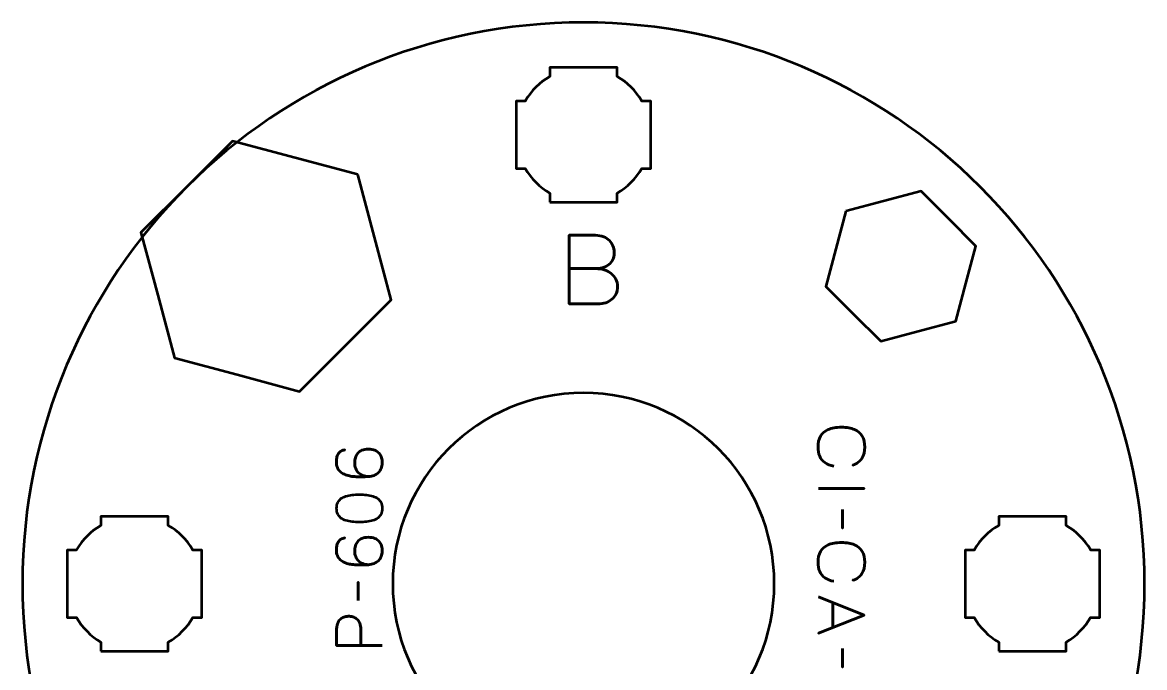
# Model space of a CAD drawing. Header units: centimetres. Extents: x -16.1 to -5, y -20.5 to -9.2.
# Drawn here: x -10 to -5, y -18.22 to -15.35 of the extents above; entities that cross this region are included whole.
import ezdxf

# ---------------------------------------------------------------- set-up
doc = ezdxf.new("R2010")
doc.units = ezdxf.units.CM
doc.header["$MEASUREMENT"] = 0
doc.layers.add('Layer 1', color=7, linetype='Continuous')

msp = doc.modelspace()

# ---------------------------------------------------------------- linework, layer by layer
at = {"layer": 'Layer 1', "lineweight": 53}
for points, knots in [([(-7.5, -15.35), (-6.1195, -15.35), (-5, -16.4695), (-5, -17.85), (-5, -17.85), (-5, -19.2305), (-6.1195, -20.35), (-7.5, -20.35), (-7.5, -20.35), (-8.8805, -20.35), (-10, -19.2305), (-10, -17.85), (-10, -17.85), (-10, -16.4695), (-8.8805, -15.35), (-7.5, -15.35)], [0, 0, 0, 0, 0.25, 0.25, 0.25, 0.25, 0.5, 0.5, 0.5, 0.5, 0.75, 0.75, 0.75, 0.75, 1, 1, 1, 1]), ([(-7.64999, -16.15006), (-7.64999, -16.15006), (-7.64999, -16.10988), (-7.64999, -16.10988), (-7.64999, -16.10988), (-7.69553, -16.08355), (-7.73349, -16.0456), (-7.75984, -16.00007), (-7.75984, -16.00007), (-7.75984, -16.00007), (-7.79999, -16.00007), (-7.79999, -16.00007), (-7.79999, -16.00007), (-7.79999, -16.00007), (-7.79999, -15.85155), (-7.79999, -15.85155), (-7.79999, -15.85155), (-7.79999, -15.85155), (-7.80001, -15.85), (-7.80001, -15.85), (-7.80001, -15.85), (-7.80001, -15.85), (-7.79999, -15.84845), (-7.79999, -15.84845), (-7.79999, -15.84845), (-7.79999, -15.84845), (-7.79999, -15.70006), (-7.79999, -15.70006), (-7.79999, -15.70006), (-7.79999, -15.70006), (-7.75989, -15.70006), (-7.75989, -15.70006), (-7.75989, -15.70006), (-7.73354, -15.65449), (-7.69555, -15.61649), (-7.64999, -15.59013), (-7.64999, -15.59013), (-7.64999, -15.59013), (-7.64999, -15.55005), (-7.64999, -15.55005), (-7.64999, -15.55005), (-7.64999, -15.55005), (-7.50465, -15.55005), (-7.50465, -15.55005), (-7.50465, -15.55005), (-7.50465, -15.55005), (-7.50001, -15.54999), (-7.50001, -15.54999), (-7.50001, -15.54999), (-7.50001, -15.54999), (-7.49536, -15.55005), (-7.49536, -15.55005), (-7.49536, -15.55005), (-7.49536, -15.55005), (-7.34998, -15.55005), (-7.34998, -15.55005), (-7.34998, -15.55005), (-7.34998, -15.55005), (-7.34998, -15.59013), (-7.34998, -15.59013), (-7.34998, -15.59013), (-7.30441, -15.61649), (-7.26644, -15.65449), (-7.2401, -15.70006), (-7.2401, -15.70006), (-7.2401, -15.70006), (-7.19998, -15.70006), (-7.19998, -15.70006), (-7.19998, -15.70006), (-7.19998, -15.70006), (-7.19998, -16.00007), (-7.19998, -16.00007), (-7.19998, -16.00007), (-7.19998, -16.00007), (-7.24015, -16.00007), (-7.24015, -16.00007), (-7.24015, -16.00007), (-7.26649, -16.0456), (-7.30445, -16.08355), (-7.34998, -16.10988), (-7.34998, -16.10988), (-7.34998, -16.10988), (-7.34998, -16.15006), (-7.34998, -16.15006), (-7.34998, -16.15006), (-7.34998, -16.15006), (-7.64999, -16.15006), (-7.64999, -16.15006)], [0, 0, 0, 0, 0.0454545, 0.0454545, 0.0454545, 0.0454545, 0.0909091, 0.0909091, 0.0909091, 0.0909091, 0.1363636, 0.1363636, 0.1363636, 0.1363636, 0.1818182, 0.1818182, 0.1818182, 0.1818182, 0.2272727, 0.2272727, 0.2272727, 0.2272727, 0.2727273, 0.2727273, 0.2727273, 0.2727273, 0.3181818, 0.3181818, 0.3181818, 0.3181818, 0.3636364, 0.3636364, 0.3636364, 0.3636364, 0.4090909, 0.4090909, 0.4090909, 0.4090909, 0.4545455, 0.4545455, 0.4545455, 0.4545455, 0.5, 0.5, 0.5, 0.5, 0.5454545, 0.5454545, 0.5454545, 0.5454545, 0.5909091, 0.5909091, 0.5909091, 0.5909091, 0.6363636, 0.6363636, 0.6363636, 0.6363636, 0.6818182, 0.6818182, 0.6818182, 0.6818182, 0.7272727, 0.7272727, 0.7272727, 0.7272727, 0.7727273, 0.7727273, 0.7727273, 0.7727273, 0.8181818, 0.8181818, 0.8181818, 0.8181818, 0.8636364, 0.8636364, 0.8636364, 0.8636364, 0.9090909, 0.9090909, 0.9090909, 0.9090909, 0.9545455, 0.9545455, 0.9545455, 0.9545455, 1, 1, 1, 1]), ([(-8.50598, -16.02754), (-8.50598, -16.02754), (-8.43126, -16.30637), (-8.43126, -16.30637), (-8.43126, -16.30637), (-8.43126, -16.30637), (-8.35655, -16.58522), (-8.35655, -16.58522), (-8.35655, -16.58522), (-8.35655, -16.58522), (-8.56067, -16.78934), (-8.56067, -16.78934), (-8.56067, -16.78934), (-8.56067, -16.78934), (-8.76479, -16.99346), (-8.76479, -16.99346), (-8.76479, -16.99346), (-8.76479, -16.99346), (-9.04364, -16.91875), (-9.04364, -16.91875), (-9.04364, -16.91875), (-9.04364, -16.91875), (-9.32247, -16.84403), (-9.32247, -16.84403), (-9.32247, -16.84403), (-9.32247, -16.84403), (-9.39718, -16.5652), (-9.39718, -16.5652), (-9.39718, -16.5652), (-9.39718, -16.5652), (-9.4719, -16.28636), (-9.4719, -16.28636), (-9.4719, -16.28636), (-9.4719, -16.28636), (-9.26778, -16.08223), (-9.26778, -16.08223), (-9.26778, -16.08223), (-9.26778, -16.08223), (-9.06365, -15.87811), (-9.06365, -15.87811), (-9.06365, -15.87811), (-9.06365, -15.87811), (-8.78481, -15.95283), (-8.78481, -15.95283), (-8.78481, -15.95283), (-8.78481, -15.95283), (-8.50598, -16.02754), (-8.50598, -16.02754)], [0, 0, 0, 0, 0.0833333, 0.0833333, 0.0833333, 0.0833333, 0.1666667, 0.1666667, 0.1666667, 0.1666667, 0.25, 0.25, 0.25, 0.25, 0.3333333, 0.3333333, 0.3333333, 0.3333333, 0.4166667, 0.4166667, 0.4166667, 0.4166667, 0.5, 0.5, 0.5, 0.5, 0.5833333, 0.5833333, 0.5833333, 0.5833333, 0.6666667, 0.6666667, 0.6666667, 0.6666667, 0.75, 0.75, 0.75, 0.75, 0.8333333, 0.8333333, 0.8333333, 0.8333333, 0.9166667, 0.9166667, 0.9166667, 0.9166667, 1, 1, 1, 1]), ([(-6.33075, -16.19084), (-6.33075, -16.19084), (-6.16345, -16.14601), (-6.16345, -16.14601), (-6.16345, -16.14601), (-6.16345, -16.14601), (-5.99614, -16.10118), (-5.99614, -16.10118), (-5.99614, -16.10118), (-5.99614, -16.10118), (-5.87367, -16.22366), (-5.87367, -16.22366), (-5.87367, -16.22366), (-5.87367, -16.22366), (-5.75119, -16.34613), (-5.75119, -16.34613), (-5.75119, -16.34613), (-5.75119, -16.34613), (-5.79602, -16.51344), (-5.79602, -16.51344), (-5.79602, -16.51344), (-5.79602, -16.51344), (-5.84085, -16.68074), (-5.84085, -16.68074), (-5.84085, -16.68074), (-5.84085, -16.68074), (-6.00815, -16.72557), (-6.00815, -16.72557), (-6.00815, -16.72557), (-6.00815, -16.72557), (-6.17546, -16.7704), (-6.17546, -16.7704), (-6.17546, -16.7704), (-6.17546, -16.7704), (-6.29793, -16.64792), (-6.29793, -16.64792), (-6.29793, -16.64792), (-6.29793, -16.64792), (-6.42041, -16.52545), (-6.42041, -16.52545), (-6.42041, -16.52545), (-6.42041, -16.52545), (-6.37558, -16.35814), (-6.37558, -16.35814), (-6.37558, -16.35814), (-6.37558, -16.35814), (-6.33075, -16.19084), (-6.33075, -16.19084)], [0, 0, 0, 0, 0.0833333, 0.0833333, 0.0833333, 0.0833333, 0.1666667, 0.1666667, 0.1666667, 0.1666667, 0.25, 0.25, 0.25, 0.25, 0.3333333, 0.3333333, 0.3333333, 0.3333333, 0.4166667, 0.4166667, 0.4166667, 0.4166667, 0.5, 0.5, 0.5, 0.5, 0.5833333, 0.5833333, 0.5833333, 0.5833333, 0.6666667, 0.6666667, 0.6666667, 0.6666667, 0.75, 0.75, 0.75, 0.75, 0.8333333, 0.8333333, 0.8333333, 0.8333333, 0.9166667, 0.9166667, 0.9166667, 0.9166667, 1, 1, 1, 1]), ([(-7.5, -17), (-7.03063, -17), (-6.65, -17.38063), (-6.65, -17.85), (-6.65, -17.85), (-6.65, -18.31937), (-7.03063, -18.7), (-7.5, -18.7), (-7.5, -18.7), (-7.96937, -18.7), (-8.35, -18.31937), (-8.35, -17.85), (-8.35, -17.85), (-8.35, -17.38063), (-7.96937, -17), (-7.5, -17)], [0, 0, 0, 0, 0.25, 0.25, 0.25, 0.25, 0.5, 0.5, 0.5, 0.5, 0.75, 0.75, 0.75, 0.75, 1, 1, 1, 1]), ([(-9.64999, -18.15006), (-9.64999, -18.15006), (-9.64999, -18.10988), (-9.64999, -18.10988), (-9.64999, -18.10988), (-9.69553, -18.08355), (-9.73349, -18.0456), (-9.75984, -18.00007), (-9.75984, -18.00007), (-9.75984, -18.00007), (-9.79999, -18.00007), (-9.79999, -18.00007), (-9.79999, -18.00007), (-9.79999, -18.00007), (-9.79999, -17.85155), (-9.79999, -17.85155), (-9.79999, -17.85155), (-9.79999, -17.85155), (-9.80001, -17.85), (-9.80001, -17.85), (-9.80001, -17.85), (-9.80001, -17.85), (-9.79999, -17.84845), (-9.79999, -17.84845), (-9.79999, -17.84845), (-9.79999, -17.84845), (-9.79999, -17.70006), (-9.79999, -17.70006), (-9.79999, -17.70006), (-9.79999, -17.70006), (-9.75989, -17.70006), (-9.75989, -17.70006), (-9.75989, -17.70006), (-9.73354, -17.65449), (-9.69555, -17.61649), (-9.64999, -17.59013), (-9.64999, -17.59013), (-9.64999, -17.59013), (-9.64999, -17.55005), (-9.64999, -17.55005), (-9.64999, -17.55005), (-9.64999, -17.55005), (-9.50465, -17.55005), (-9.50465, -17.55005), (-9.50465, -17.55005), (-9.50465, -17.55005), (-9.50001, -17.54999), (-9.50001, -17.54999), (-9.50001, -17.54999), (-9.50001, -17.54999), (-9.49536, -17.55005), (-9.49536, -17.55005), (-9.49536, -17.55005), (-9.49536, -17.55005), (-9.34998, -17.55005), (-9.34998, -17.55005), (-9.34998, -17.55005), (-9.34998, -17.55005), (-9.34998, -17.59013), (-9.34998, -17.59013), (-9.34998, -17.59013), (-9.30441, -17.61649), (-9.26644, -17.65449), (-9.2401, -17.70006), (-9.2401, -17.70006), (-9.2401, -17.70006), (-9.19998, -17.70006), (-9.19998, -17.70006), (-9.19998, -17.70006), (-9.19998, -17.70006), (-9.19998, -18.00007), (-9.19998, -18.00007), (-9.19998, -18.00007), (-9.19998, -18.00007), (-9.24015, -18.00007), (-9.24015, -18.00007), (-9.24015, -18.00007), (-9.26649, -18.0456), (-9.30445, -18.08355), (-9.34998, -18.10988), (-9.34998, -18.10988), (-9.34998, -18.10988), (-9.34998, -18.15006), (-9.34998, -18.15006), (-9.34998, -18.15006), (-9.34998, -18.15006), (-9.64999, -18.15006), (-9.64999, -18.15006)], [0, 0, 0, 0, 0.0454545, 0.0454545, 0.0454545, 0.0454545, 0.0909091, 0.0909091, 0.0909091, 0.0909091, 0.1363636, 0.1363636, 0.1363636, 0.1363636, 0.1818182, 0.1818182, 0.1818182, 0.1818182, 0.2272727, 0.2272727, 0.2272727, 0.2272727, 0.2727273, 0.2727273, 0.2727273, 0.2727273, 0.3181818, 0.3181818, 0.3181818, 0.3181818, 0.3636364, 0.3636364, 0.3636364, 0.3636364, 0.4090909, 0.4090909, 0.4090909, 0.4090909, 0.4545455, 0.4545455, 0.4545455, 0.4545455, 0.5, 0.5, 0.5, 0.5, 0.5454545, 0.5454545, 0.5454545, 0.5454545, 0.5909091, 0.5909091, 0.5909091, 0.5909091, 0.6363636, 0.6363636, 0.6363636, 0.6363636, 0.6818182, 0.6818182, 0.6818182, 0.6818182, 0.7272727, 0.7272727, 0.7272727, 0.7272727, 0.7727273, 0.7727273, 0.7727273, 0.7727273, 0.8181818, 0.8181818, 0.8181818, 0.8181818, 0.8636364, 0.8636364, 0.8636364, 0.8636364, 0.9090909, 0.9090909, 0.9090909, 0.9090909, 0.9545455, 0.9545455, 0.9545455, 0.9545455, 1, 1, 1, 1]), ([(-5.64999, -18.15006), (-5.64999, -18.15006), (-5.64999, -18.10988), (-5.64999, -18.10988), (-5.64999, -18.10988), (-5.69553, -18.08355), (-5.73349, -18.0456), (-5.75984, -18.00007), (-5.75984, -18.00007), (-5.75984, -18.00007), (-5.79999, -18.00007), (-5.79999, -18.00007), (-5.79999, -18.00007), (-5.79999, -18.00007), (-5.79999, -17.85155), (-5.79999, -17.85155), (-5.79999, -17.85155), (-5.79999, -17.85155), (-5.80001, -17.85), (-5.80001, -17.85), (-5.80001, -17.85), (-5.80001, -17.85), (-5.79999, -17.84845), (-5.79999, -17.84845), (-5.79999, -17.84845), (-5.79999, -17.84845), (-5.79999, -17.70006), (-5.79999, -17.70006), (-5.79999, -17.70006), (-5.79999, -17.70006), (-5.75989, -17.70006), (-5.75989, -17.70006), (-5.75989, -17.70006), (-5.73354, -17.65449), (-5.69555, -17.61649), (-5.64999, -17.59013), (-5.64999, -17.59013), (-5.64999, -17.59013), (-5.64999, -17.55005), (-5.64999, -17.55005), (-5.64999, -17.55005), (-5.64999, -17.55005), (-5.50465, -17.55005), (-5.50465, -17.55005), (-5.50465, -17.55005), (-5.50465, -17.55005), (-5.50001, -17.54999), (-5.50001, -17.54999), (-5.50001, -17.54999), (-5.50001, -17.54999), (-5.49536, -17.55005), (-5.49536, -17.55005), (-5.49536, -17.55005), (-5.49536, -17.55005), (-5.34998, -17.55005), (-5.34998, -17.55005), (-5.34998, -17.55005), (-5.34998, -17.55005), (-5.34998, -17.59013), (-5.34998, -17.59013), (-5.34998, -17.59013), (-5.30441, -17.61649), (-5.26644, -17.65449), (-5.2401, -17.70006), (-5.2401, -17.70006), (-5.2401, -17.70006), (-5.19998, -17.70006), (-5.19998, -17.70006), (-5.19998, -17.70006), (-5.19998, -17.70006), (-5.19998, -18.00007), (-5.19998, -18.00007), (-5.19998, -18.00007), (-5.19998, -18.00007), (-5.24015, -18.00007), (-5.24015, -18.00007), (-5.24015, -18.00007), (-5.26649, -18.0456), (-5.30445, -18.08355), (-5.34998, -18.10988), (-5.34998, -18.10988), (-5.34998, -18.10988), (-5.34998, -18.15006), (-5.34998, -18.15006), (-5.34998, -18.15006), (-5.34998, -18.15006), (-5.64999, -18.15006), (-5.64999, -18.15006)], [0, 0, 0, 0, 0.0454545, 0.0454545, 0.0454545, 0.0454545, 0.0909091, 0.0909091, 0.0909091, 0.0909091, 0.1363636, 0.1363636, 0.1363636, 0.1363636, 0.1818182, 0.1818182, 0.1818182, 0.1818182, 0.2272727, 0.2272727, 0.2272727, 0.2272727, 0.2727273, 0.2727273, 0.2727273, 0.2727273, 0.3181818, 0.3181818, 0.3181818, 0.3181818, 0.3636364, 0.3636364, 0.3636364, 0.3636364, 0.4090909, 0.4090909, 0.4090909, 0.4090909, 0.4545455, 0.4545455, 0.4545455, 0.4545455, 0.5, 0.5, 0.5, 0.5, 0.5454545, 0.5454545, 0.5454545, 0.5454545, 0.5909091, 0.5909091, 0.5909091, 0.5909091, 0.6363636, 0.6363636, 0.6363636, 0.6363636, 0.6818182, 0.6818182, 0.6818182, 0.6818182, 0.7272727, 0.7272727, 0.7272727, 0.7272727, 0.7727273, 0.7727273, 0.7727273, 0.7727273, 0.8181818, 0.8181818, 0.8181818, 0.8181818, 0.8636364, 0.8636364, 0.8636364, 0.8636364, 0.9090909, 0.9090909, 0.9090909, 0.9090909, 0.9545455, 0.9545455, 0.9545455, 0.9545455, 1, 1, 1, 1])]:
    msp.add_open_spline(points, degree=3, knots=knots, dxfattribs=at)
at = {"layer": 'Layer 1', "color": 5, "lineweight": 53}
for points, knots in [([(-7.5646, -16.44636), (-7.5646, -16.44636), (-7.44734, -16.44636), (-7.44734, -16.44636), (-7.44734, -16.44636), (-7.4321, -16.44629), (-7.41912, -16.44418), (-7.40818, -16.44001), (-7.40818, -16.44001), (-7.39731, -16.43592), (-7.3885, -16.43035), (-7.38165, -16.42336), (-7.38165, -16.42336), (-7.37481, -16.41638), (-7.36987, -16.40848), (-7.36676, -16.39973), (-7.36676, -16.39973), (-7.36373, -16.39105), (-7.36232, -16.38202), (-7.36267, -16.37271), (-7.36267, -16.37271), (-7.3631, -16.36339), (-7.36507, -16.35436), (-7.3686, -16.34554), (-7.3686, -16.34554), (-7.37206, -16.33672), (-7.37728, -16.32875), (-7.38412, -16.32162), (-7.38412, -16.32162), (-7.39096, -16.3145), (-7.3995, -16.30885), (-7.40987, -16.30469), (-7.40987, -16.30469), (-7.42025, -16.30046), (-7.43245, -16.29827), (-7.44649, -16.2982), (-7.44649, -16.2982), (-7.44649, -16.2982), (-7.5646, -16.2982), (-7.5646, -16.2982), (-7.5646, -16.2982), (-7.5646, -16.2982), (-7.5646, -16.60342), (-7.5646, -16.60342), (-7.5646, -16.60342), (-7.5646, -16.60342), (-7.43464, -16.60342), (-7.43464, -16.60342), (-7.43464, -16.60342), (-7.4225, -16.60342), (-7.41121, -16.60166), (-7.40077, -16.5982), (-7.40077, -16.5982), (-7.39033, -16.59467), (-7.38123, -16.58966), (-7.37333, -16.58296), (-7.37333, -16.58296), (-7.36549, -16.57633), (-7.35936, -16.56828), (-7.35498, -16.55876), (-7.35498, -16.55876), (-7.35061, -16.54923), (-7.34835, -16.53844), (-7.34828, -16.52637), (-7.34828, -16.52637), (-7.34856, -16.51424), (-7.3511, -16.5033), (-7.35597, -16.4935), (-7.35597, -16.4935), (-7.36084, -16.48369), (-7.36761, -16.47529), (-7.37636, -16.46824), (-7.37636, -16.46824), (-7.38511, -16.46125), (-7.39555, -16.45582), (-7.40755, -16.45208), (-7.40755, -16.45208), (-7.41954, -16.44834), (-7.4328, -16.44644), (-7.44734, -16.44636), (-7.44734, -16.44636), (-7.4328, -16.44644), (-7.41954, -16.44834), (-7.40755, -16.45208), (-7.40755, -16.45208), (-7.39555, -16.45582), (-7.38511, -16.46125), (-7.37636, -16.46824), (-7.37636, -16.46824), (-7.36761, -16.47529), (-7.36084, -16.48369), (-7.35597, -16.4935), (-7.35597, -16.4935), (-7.3511, -16.5033), (-7.34856, -16.51424), (-7.34828, -16.52637), (-7.34828, -16.52637), (-7.34835, -16.53844), (-7.35061, -16.54923), (-7.35498, -16.55876), (-7.35498, -16.55876), (-7.35936, -16.56828), (-7.36549, -16.57633), (-7.37333, -16.58296), (-7.37333, -16.58296), (-7.38123, -16.58966), (-7.39033, -16.59467), (-7.40077, -16.5982), (-7.40077, -16.5982), (-7.41121, -16.60166), (-7.4225, -16.60342), (-7.43464, -16.60342), (-7.43464, -16.60342), (-7.43464, -16.60342), (-7.5646, -16.60342), (-7.5646, -16.60342), (-7.5646, -16.60342), (-7.5646, -16.60342), (-7.5646, -16.2982), (-7.5646, -16.2982), (-7.5646, -16.2982), (-7.5646, -16.2982), (-7.44649, -16.2982), (-7.44649, -16.2982), (-7.44649, -16.2982), (-7.43245, -16.29827), (-7.42025, -16.30046), (-7.40987, -16.30469), (-7.40987, -16.30469), (-7.3995, -16.30885), (-7.39096, -16.3145), (-7.38412, -16.32162), (-7.38412, -16.32162), (-7.37728, -16.32875), (-7.37206, -16.33672), (-7.3686, -16.34554), (-7.3686, -16.34554), (-7.36507, -16.35436), (-7.3631, -16.36339), (-7.36267, -16.37271), (-7.36267, -16.37271), (-7.36232, -16.38202), (-7.36373, -16.39105), (-7.36676, -16.39973), (-7.36676, -16.39973), (-7.36987, -16.40848), (-7.37481, -16.41638), (-7.38165, -16.42336), (-7.38165, -16.42336), (-7.3885, -16.43035), (-7.39731, -16.43592), (-7.40818, -16.44001), (-7.40818, -16.44001), (-7.41912, -16.44418), (-7.4321, -16.44629), (-7.44734, -16.44636), (-7.44734, -16.44636), (-7.44734, -16.44636), (-7.5646, -16.44636), (-7.5646, -16.44636)], [0, 0, 0, 0, 0.025, 0.025, 0.025, 0.025, 0.05, 0.05, 0.05, 0.05, 0.075, 0.075, 0.075, 0.075, 0.1, 0.1, 0.1, 0.1, 0.125, 0.125, 0.125, 0.125, 0.15, 0.15, 0.15, 0.15, 0.175, 0.175, 0.175, 0.175, 0.2, 0.2, 0.2, 0.2, 0.225, 0.225, 0.225, 0.225, 0.25, 0.25, 0.25, 0.25, 0.275, 0.275, 0.275, 0.275, 0.3, 0.3, 0.3, 0.3, 0.325, 0.325, 0.325, 0.325, 0.35, 0.35, 0.35, 0.35, 0.375, 0.375, 0.375, 0.375, 0.4, 0.4, 0.4, 0.4, 0.425, 0.425, 0.425, 0.425, 0.45, 0.45, 0.45, 0.45, 0.475, 0.475, 0.475, 0.475, 0.5, 0.5, 0.5, 0.5, 0.525, 0.525, 0.525, 0.525, 0.55, 0.55, 0.55, 0.55, 0.575, 0.575, 0.575, 0.575, 0.6, 0.6, 0.6, 0.6, 0.625, 0.625, 0.625, 0.625, 0.65, 0.65, 0.65, 0.65, 0.675, 0.675, 0.675, 0.675, 0.7, 0.7, 0.7, 0.7, 0.725, 0.725, 0.725, 0.725, 0.75, 0.75, 0.75, 0.75, 0.775, 0.775, 0.775, 0.775, 0.8, 0.8, 0.8, 0.8, 0.825, 0.825, 0.825, 0.825, 0.85, 0.85, 0.85, 0.85, 0.875, 0.875, 0.875, 0.875, 0.9, 0.9, 0.9, 0.9, 0.925, 0.925, 0.925, 0.925, 0.95, 0.95, 0.95, 0.95, 0.975, 0.975, 0.975, 0.975, 1, 1, 1, 1]), ([(-6.38452, -17.32604), (-6.40066, -17.32303), (-6.41397, -17.31776), (-6.42441, -17.31038), (-6.42441, -17.31038), (-6.4348, -17.30294), (-6.44252, -17.29344), (-6.44755, -17.28187), (-6.44755, -17.28187), (-6.45258, -17.27035), (-6.45512, -17.2568), (-6.45508, -17.24137), (-6.45508, -17.24137), (-6.45512, -17.2226), (-6.4515, -17.20666), (-6.44412, -17.19358), (-6.44412, -17.19358), (-6.43678, -17.18051), (-6.42544, -17.17054), (-6.41006, -17.16367), (-6.41006, -17.16367), (-6.39468, -17.1568), (-6.37497, -17.15337), (-6.35094, -17.15332), (-6.35094, -17.15332), (-6.327, -17.15337), (-6.30734, -17.1568), (-6.29195, -17.16367), (-6.29195, -17.16367), (-6.27657, -17.17054), (-6.26519, -17.18051), (-6.25781, -17.19358), (-6.25781, -17.19358), (-6.25042, -17.20666), (-6.24675, -17.2226), (-6.2468, -17.24137), (-6.2468, -17.24137), (-6.24675, -17.26146), (-6.25103, -17.2783), (-6.25964, -17.2918), (-6.25964, -17.2918), (-6.26825, -17.30534), (-6.28156, -17.31527), (-6.29957, -17.32152), (-6.29957, -17.32152), (-6.28156, -17.31527), (-6.26825, -17.30534), (-6.25964, -17.2918), (-6.25964, -17.2918), (-6.25103, -17.2783), (-6.24675, -17.26146), (-6.2468, -17.24137), (-6.2468, -17.24137), (-6.24675, -17.2226), (-6.25042, -17.20666), (-6.25781, -17.19358), (-6.25781, -17.19358), (-6.26519, -17.18051), (-6.27657, -17.17054), (-6.29195, -17.16367), (-6.29195, -17.16367), (-6.30734, -17.1568), (-6.327, -17.15337), (-6.35094, -17.15332), (-6.35094, -17.15332), (-6.37497, -17.15337), (-6.39468, -17.1568), (-6.41006, -17.16367), (-6.41006, -17.16367), (-6.42544, -17.17054), (-6.43678, -17.18051), (-6.44412, -17.19358), (-6.44412, -17.19358), (-6.4515, -17.20666), (-6.45512, -17.2226), (-6.45508, -17.24137), (-6.45508, -17.24137), (-6.45512, -17.2568), (-6.45258, -17.27035), (-6.44755, -17.28187), (-6.44755, -17.28187), (-6.44252, -17.29344), (-6.4348, -17.30294), (-6.42441, -17.31038), (-6.42441, -17.31038), (-6.41397, -17.31776), (-6.40066, -17.32303), (-6.38452, -17.32604)], [0, 0, 0, 0, 0.0454545, 0.0454545, 0.0454545, 0.0454545, 0.0909091, 0.0909091, 0.0909091, 0.0909091, 0.1363636, 0.1363636, 0.1363636, 0.1363636, 0.1818182, 0.1818182, 0.1818182, 0.1818182, 0.2272727, 0.2272727, 0.2272727, 0.2272727, 0.2727273, 0.2727273, 0.2727273, 0.2727273, 0.3181818, 0.3181818, 0.3181818, 0.3181818, 0.3636364, 0.3636364, 0.3636364, 0.3636364, 0.4090909, 0.4090909, 0.4090909, 0.4090909, 0.4545455, 0.4545455, 0.4545455, 0.4545455, 0.5, 0.5, 0.5, 0.5, 0.5454545, 0.5454545, 0.5454545, 0.5454545, 0.5909091, 0.5909091, 0.5909091, 0.5909091, 0.6363636, 0.6363636, 0.6363636, 0.6363636, 0.6818182, 0.6818182, 0.6818182, 0.6818182, 0.7272727, 0.7272727, 0.7272727, 0.7272727, 0.7727273, 0.7727273, 0.7727273, 0.7727273, 0.8181818, 0.8181818, 0.8181818, 0.8181818, 0.8636364, 0.8636364, 0.8636364, 0.8636364, 0.9090909, 0.9090909, 0.9090909, 0.9090909, 0.9545455, 0.9545455, 0.9545455, 0.9545455, 1, 1, 1, 1]), ([(-8.45825, -17.37269), (-8.46747, -17.37264), (-8.4758, -17.37113), (-8.48328, -17.36812), (-8.48328, -17.36812), (-8.4908, -17.36516), (-8.49725, -17.36097), (-8.50261, -17.35556), (-8.50261, -17.35556), (-8.50802, -17.3502), (-8.51216, -17.34385), (-8.51507, -17.33661), (-8.51507, -17.33661), (-8.51799, -17.32937), (-8.51945, -17.32142), (-8.51949, -17.31286), (-8.51949, -17.31286), (-8.51954, -17.30425), (-8.51846, -17.2962), (-8.51629, -17.28873), (-8.51629, -17.28873), (-8.51418, -17.28125), (-8.5107, -17.27471), (-8.5059, -17.26902), (-8.5059, -17.26902), (-8.50115, -17.26333), (-8.49485, -17.25886), (-8.48699, -17.25566), (-8.48699, -17.25566), (-8.47914, -17.25246), (-8.46959, -17.25081), (-8.45825, -17.25077), (-8.45825, -17.25077), (-8.44692, -17.25081), (-8.43737, -17.25246), (-8.42951, -17.25566), (-8.42951, -17.25566), (-8.42166, -17.25886), (-8.41535, -17.26333), (-8.4106, -17.26902), (-8.4106, -17.26902), (-8.40581, -17.27471), (-8.40233, -17.28125), (-8.40021, -17.28873), (-8.40021, -17.28873), (-8.39804, -17.2962), (-8.39696, -17.30425), (-8.39701, -17.31286), (-8.39701, -17.31286), (-8.39706, -17.32142), (-8.39852, -17.32927), (-8.40143, -17.33647), (-8.40143, -17.33647), (-8.40435, -17.34362), (-8.40849, -17.34983), (-8.41385, -17.35514), (-8.41385, -17.35514), (-8.41926, -17.36046), (-8.4257, -17.36464), (-8.43318, -17.36765), (-8.43318, -17.36765), (-8.44071, -17.37071), (-8.44903, -17.37236), (-8.45825, -17.37269), (-8.45825, -17.37269), (-8.46291, -17.37287), (-8.46846, -17.37311), (-8.4749, -17.37344), (-8.4749, -17.37344), (-8.48139, -17.37377), (-8.48845, -17.37396), (-8.49602, -17.374), (-8.49602, -17.374), (-8.50364, -17.37405), (-8.5115, -17.37381), (-8.51954, -17.3732), (-8.51954, -17.3732), (-8.52763, -17.37264), (-8.53558, -17.37151), (-8.54339, -17.36986), (-8.54339, -17.36986), (-8.55124, -17.36822), (-8.55863, -17.36587), (-8.56554, -17.36276), (-8.56554, -17.36276), (-8.57246, -17.35966), (-8.57857, -17.35566), (-8.58389, -17.35072), (-8.58389, -17.35072), (-8.5892, -17.34573), (-8.59339, -17.33967), (-8.59645, -17.33247), (-8.59645, -17.33247), (-8.59946, -17.32527), (-8.60101, -17.31676), (-8.60106, -17.30693), (-8.60106, -17.30693), (-8.60101, -17.29837), (-8.60016, -17.29112), (-8.59852, -17.2851), (-8.59852, -17.2851), (-8.59687, -17.27908), (-8.59466, -17.27414), (-8.59193, -17.27019), (-8.59193, -17.27019), (-8.58915, -17.26629), (-8.58614, -17.26318), (-8.5828, -17.26093), (-8.5828, -17.26093), (-8.57951, -17.25867), (-8.57617, -17.25698), (-8.57283, -17.25594), (-8.57283, -17.25594), (-8.56949, -17.25486), (-8.56639, -17.25415), (-8.56352, -17.25387), (-8.56352, -17.25387), (-8.56639, -17.25415), (-8.56949, -17.25486), (-8.57283, -17.25594), (-8.57283, -17.25594), (-8.57617, -17.25698), (-8.57951, -17.25867), (-8.5828, -17.26093), (-8.5828, -17.26093), (-8.58614, -17.26318), (-8.58915, -17.26629), (-8.59193, -17.27019), (-8.59193, -17.27019), (-8.59466, -17.27414), (-8.59687, -17.27908), (-8.59852, -17.2851), (-8.59852, -17.2851), (-8.60016, -17.29112), (-8.60101, -17.29837), (-8.60106, -17.30693), (-8.60106, -17.30693), (-8.60101, -17.31676), (-8.59946, -17.32527), (-8.59645, -17.33247), (-8.59645, -17.33247), (-8.59339, -17.33967), (-8.5892, -17.34573), (-8.58389, -17.35072), (-8.58389, -17.35072), (-8.57857, -17.35566), (-8.57246, -17.35966), (-8.56554, -17.36276), (-8.56554, -17.36276), (-8.55863, -17.36587), (-8.55124, -17.36822), (-8.54339, -17.36986), (-8.54339, -17.36986), (-8.53558, -17.37151), (-8.52763, -17.37264), (-8.51954, -17.3732), (-8.51954, -17.3732), (-8.5115, -17.37381), (-8.50364, -17.37405), (-8.49602, -17.374), (-8.49602, -17.374), (-8.48845, -17.37396), (-8.48139, -17.37377), (-8.4749, -17.37344), (-8.4749, -17.37344), (-8.46846, -17.37311), (-8.46291, -17.37287), (-8.45825, -17.37269), (-8.45825, -17.37269), (-8.44903, -17.37236), (-8.44071, -17.37071), (-8.43318, -17.36765), (-8.43318, -17.36765), (-8.4257, -17.36464), (-8.41926, -17.36046), (-8.41385, -17.35514), (-8.41385, -17.35514), (-8.40849, -17.34983), (-8.40435, -17.34362), (-8.40143, -17.33647), (-8.40143, -17.33647), (-8.39852, -17.32927), (-8.39706, -17.32142), (-8.39701, -17.31286), (-8.39701, -17.31286), (-8.39696, -17.30425), (-8.39804, -17.2962), (-8.40021, -17.28873), (-8.40021, -17.28873), (-8.40233, -17.28125), (-8.40581, -17.27471), (-8.4106, -17.26902), (-8.4106, -17.26902), (-8.41535, -17.26333), (-8.42166, -17.25886), (-8.42951, -17.25566), (-8.42951, -17.25566), (-8.43737, -17.25246), (-8.44692, -17.25081), (-8.45825, -17.25077), (-8.45825, -17.25077), (-8.46959, -17.25081), (-8.47914, -17.25246), (-8.48699, -17.25566), (-8.48699, -17.25566), (-8.49485, -17.25886), (-8.50115, -17.26333), (-8.5059, -17.26902), (-8.5059, -17.26902), (-8.5107, -17.27471), (-8.51418, -17.28125), (-8.51629, -17.28873), (-8.51629, -17.28873), (-8.51846, -17.2962), (-8.51954, -17.30425), (-8.51949, -17.31286), (-8.51949, -17.31286), (-8.51945, -17.32142), (-8.51799, -17.32937), (-8.51507, -17.33661), (-8.51507, -17.33661), (-8.51216, -17.34385), (-8.50802, -17.3502), (-8.50261, -17.35556), (-8.50261, -17.35556), (-8.49725, -17.36097), (-8.4908, -17.36516), (-8.48328, -17.36812), (-8.48328, -17.36812), (-8.4758, -17.37113), (-8.46747, -17.37264), (-8.45825, -17.37269)], [0, 0, 0, 0, 0.0172414, 0.0172414, 0.0172414, 0.0172414, 0.0344828, 0.0344828, 0.0344828, 0.0344828, 0.0517241, 0.0517241, 0.0517241, 0.0517241, 0.0689655, 0.0689655, 0.0689655, 0.0689655, 0.0862069, 0.0862069, 0.0862069, 0.0862069, 0.1034483, 0.1034483, 0.1034483, 0.1034483, 0.1206897, 0.1206897, 0.1206897, 0.1206897, 0.137931, 0.137931, 0.137931, 0.137931, 0.1551724, 0.1551724, 0.1551724, 0.1551724, 0.1724138, 0.1724138, 0.1724138, 0.1724138, 0.1896552, 0.1896552, 0.1896552, 0.1896552, 0.2068966, 0.2068966, 0.2068966, 0.2068966, 0.2241379, 0.2241379, 0.2241379, 0.2241379, 0.2413793, 0.2413793, 0.2413793, 0.2413793, 0.2586207, 0.2586207, 0.2586207, 0.2586207, 0.2758621, 0.2758621, 0.2758621, 0.2758621, 0.2931034, 0.2931034, 0.2931034, 0.2931034, 0.3103448, 0.3103448, 0.3103448, 0.3103448, 0.3275862, 0.3275862, 0.3275862, 0.3275862, 0.3448276, 0.3448276, 0.3448276, 0.3448276, 0.362069, 0.362069, 0.362069, 0.362069, 0.3793103, 0.3793103, 0.3793103, 0.3793103, 0.3965517, 0.3965517, 0.3965517, 0.3965517, 0.4137931, 0.4137931, 0.4137931, 0.4137931, 0.4310345, 0.4310345, 0.4310345, 0.4310345, 0.4482759, 0.4482759, 0.4482759, 0.4482759, 0.4655172, 0.4655172, 0.4655172, 0.4655172, 0.4827586, 0.4827586, 0.4827586, 0.4827586, 0.5, 0.5, 0.5, 0.5, 0.5172414, 0.5172414, 0.5172414, 0.5172414, 0.5344828, 0.5344828, 0.5344828, 0.5344828, 0.5517241, 0.5517241, 0.5517241, 0.5517241, 0.5689655, 0.5689655, 0.5689655, 0.5689655, 0.5862069, 0.5862069, 0.5862069, 0.5862069, 0.6034483, 0.6034483, 0.6034483, 0.6034483, 0.6206897, 0.6206897, 0.6206897, 0.6206897, 0.637931, 0.637931, 0.637931, 0.637931, 0.6551724, 0.6551724, 0.6551724, 0.6551724, 0.6724138, 0.6724138, 0.6724138, 0.6724138, 0.6896552, 0.6896552, 0.6896552, 0.6896552, 0.7068966, 0.7068966, 0.7068966, 0.7068966, 0.7241379, 0.7241379, 0.7241379, 0.7241379, 0.7413793, 0.7413793, 0.7413793, 0.7413793, 0.7586207, 0.7586207, 0.7586207, 0.7586207, 0.7758621, 0.7758621, 0.7758621, 0.7758621, 0.7931034, 0.7931034, 0.7931034, 0.7931034, 0.8103448, 0.8103448, 0.8103448, 0.8103448, 0.8275862, 0.8275862, 0.8275862, 0.8275862, 0.8448276, 0.8448276, 0.8448276, 0.8448276, 0.862069, 0.862069, 0.862069, 0.862069, 0.8793103, 0.8793103, 0.8793103, 0.8793103, 0.8965517, 0.8965517, 0.8965517, 0.8965517, 0.9137931, 0.9137931, 0.9137931, 0.9137931, 0.9310345, 0.9310345, 0.9310345, 0.9310345, 0.9482759, 0.9482759, 0.9482759, 0.9482759, 0.9655172, 0.9655172, 0.9655172, 0.9655172, 0.9827586, 0.9827586, 0.9827586, 0.9827586, 1, 1, 1, 1]), ([(-6.45282, -17.42594), (-6.45282, -17.42594), (-6.24934, -17.42594), (-6.24934, -17.42594), (-6.24934, -17.42594), (-6.24934, -17.42594), (-6.45282, -17.42594), (-6.45282, -17.42594)], [0, 0, 0, 0, 0.5, 0.5, 0.5, 0.5, 1, 1, 1, 1]), ([(-8.39701, -17.51436), (-8.39706, -17.50448), (-8.3988, -17.49596), (-8.40218, -17.48886), (-8.40218, -17.48886), (-8.40557, -17.48181), (-8.41042, -17.47593), (-8.41658, -17.47122), (-8.41658, -17.47122), (-8.42279, -17.46657), (-8.43012, -17.4629), (-8.43859, -17.46017), (-8.43859, -17.46017), (-8.44706, -17.45749), (-8.45632, -17.45556), (-8.46648, -17.45448), (-8.46648, -17.45448), (-8.47664, -17.45335), (-8.48732, -17.45279), (-8.49861, -17.45283), (-8.49861, -17.45283), (-8.50985, -17.45279), (-8.52053, -17.45335), (-8.53064, -17.45448), (-8.53064, -17.45448), (-8.54075, -17.45556), (-8.55007, -17.45749), (-8.55853, -17.46017), (-8.55853, -17.46017), (-8.56695, -17.4629), (-8.57429, -17.46657), (-8.58055, -17.47122), (-8.58055, -17.47122), (-8.58676, -17.47593), (-8.5916, -17.48181), (-8.59499, -17.48886), (-8.59499, -17.48886), (-8.59842, -17.49596), (-8.60016, -17.50448), (-8.60021, -17.51436), (-8.60021, -17.51436), (-8.60016, -17.52423), (-8.59842, -17.53275), (-8.59499, -17.53985), (-8.59499, -17.53985), (-8.5916, -17.54691), (-8.58676, -17.55279), (-8.58055, -17.55749), (-8.58055, -17.55749), (-8.57429, -17.56215), (-8.56695, -17.56581), (-8.55853, -17.56854), (-8.55853, -17.56854), (-8.55007, -17.57122), (-8.54075, -17.57315), (-8.53064, -17.57423), (-8.53064, -17.57423), (-8.52053, -17.57536), (-8.50985, -17.57593), (-8.49861, -17.57588), (-8.49861, -17.57588), (-8.48732, -17.57593), (-8.47664, -17.57536), (-8.46648, -17.57423), (-8.46648, -17.57423), (-8.45632, -17.57315), (-8.44706, -17.57122), (-8.43859, -17.56854), (-8.43859, -17.56854), (-8.43012, -17.56581), (-8.42279, -17.56215), (-8.41658, -17.55749), (-8.41658, -17.55749), (-8.41042, -17.55279), (-8.40557, -17.54691), (-8.40218, -17.53985), (-8.40218, -17.53985), (-8.3988, -17.53275), (-8.39706, -17.52423), (-8.39701, -17.51436)], [0, 0, 0, 0, 0.05, 0.05, 0.05, 0.05, 0.1, 0.1, 0.1, 0.1, 0.15, 0.15, 0.15, 0.15, 0.2, 0.2, 0.2, 0.2, 0.25, 0.25, 0.25, 0.25, 0.3, 0.3, 0.3, 0.3, 0.35, 0.35, 0.35, 0.35, 0.4, 0.4, 0.4, 0.4, 0.45, 0.45, 0.45, 0.45, 0.5, 0.5, 0.5, 0.5, 0.55, 0.55, 0.55, 0.55, 0.6, 0.6, 0.6, 0.6, 0.65, 0.65, 0.65, 0.65, 0.7, 0.7, 0.7, 0.7, 0.75, 0.75, 0.75, 0.75, 0.8, 0.8, 0.8, 0.8, 0.85, 0.85, 0.85, 0.85, 0.9, 0.9, 0.9, 0.9, 0.95, 0.95, 0.95, 0.95, 1, 1, 1, 1]), ([(-8.39701, -17.51436), (-8.39706, -17.50448), (-8.3988, -17.49596), (-8.40218, -17.48886), (-8.40218, -17.48886), (-8.40557, -17.48181), (-8.41042, -17.47593), (-8.41658, -17.47122), (-8.41658, -17.47122), (-8.42279, -17.46657), (-8.43012, -17.4629), (-8.43859, -17.46017), (-8.43859, -17.46017), (-8.44706, -17.45749), (-8.45632, -17.45556), (-8.46648, -17.45448), (-8.46648, -17.45448), (-8.47664, -17.45335), (-8.48732, -17.45279), (-8.49861, -17.45283), (-8.49861, -17.45283), (-8.50985, -17.45279), (-8.52053, -17.45335), (-8.53064, -17.45448), (-8.53064, -17.45448), (-8.54075, -17.45556), (-8.55007, -17.45749), (-8.55853, -17.46017), (-8.55853, -17.46017), (-8.56695, -17.4629), (-8.57429, -17.46657), (-8.58055, -17.47122), (-8.58055, -17.47122), (-8.58676, -17.47593), (-8.5916, -17.48181), (-8.59499, -17.48886), (-8.59499, -17.48886), (-8.59842, -17.49596), (-8.60016, -17.50448), (-8.60021, -17.51436), (-8.60021, -17.51436), (-8.60016, -17.52423), (-8.59842, -17.53275), (-8.59499, -17.53985), (-8.59499, -17.53985), (-8.5916, -17.54691), (-8.58676, -17.55279), (-8.58055, -17.55749), (-8.58055, -17.55749), (-8.57429, -17.56215), (-8.56695, -17.56581), (-8.55853, -17.56854), (-8.55853, -17.56854), (-8.55007, -17.57122), (-8.54075, -17.57315), (-8.53064, -17.57423), (-8.53064, -17.57423), (-8.52053, -17.57536), (-8.50985, -17.57593), (-8.49861, -17.57588), (-8.49861, -17.57588), (-8.48732, -17.57593), (-8.47664, -17.57536), (-8.46648, -17.57423), (-8.46648, -17.57423), (-8.45632, -17.57315), (-8.44706, -17.57122), (-8.43859, -17.56854), (-8.43859, -17.56854), (-8.43012, -17.56581), (-8.42279, -17.56215), (-8.41658, -17.55749), (-8.41658, -17.55749), (-8.41042, -17.55279), (-8.40557, -17.54691), (-8.40218, -17.53985), (-8.40218, -17.53985), (-8.3988, -17.53275), (-8.39706, -17.52423), (-8.39701, -17.51436)], [0, 0, 0, 0, 0.05, 0.05, 0.05, 0.05, 0.1, 0.1, 0.1, 0.1, 0.15, 0.15, 0.15, 0.15, 0.2, 0.2, 0.2, 0.2, 0.25, 0.25, 0.25, 0.25, 0.3, 0.3, 0.3, 0.3, 0.35, 0.35, 0.35, 0.35, 0.4, 0.4, 0.4, 0.4, 0.45, 0.45, 0.45, 0.45, 0.5, 0.5, 0.5, 0.5, 0.55, 0.55, 0.55, 0.55, 0.6, 0.6, 0.6, 0.6, 0.65, 0.65, 0.65, 0.65, 0.7, 0.7, 0.7, 0.7, 0.75, 0.75, 0.75, 0.75, 0.8, 0.8, 0.8, 0.8, 0.85, 0.85, 0.85, 0.85, 0.9, 0.9, 0.9, 0.9, 0.95, 0.95, 0.95, 0.95, 1, 1, 1, 1]), ([(-6.34642, -17.51992), (-6.34642, -17.51992), (-6.34642, -17.60205), (-6.34642, -17.60205), (-6.34642, -17.60205), (-6.34642, -17.60205), (-6.34642, -17.51992), (-6.34642, -17.51992)], [0, 0, 0, 0, 0.5, 0.5, 0.5, 0.5, 1, 1, 1, 1]), ([(-8.45825, -17.76525), (-8.46747, -17.7652), (-8.4758, -17.76369), (-8.48328, -17.76068), (-8.48328, -17.76068), (-8.4908, -17.75772), (-8.49725, -17.75353), (-8.50261, -17.74812), (-8.50261, -17.74812), (-8.50802, -17.74276), (-8.51216, -17.73641), (-8.51507, -17.72917), (-8.51507, -17.72917), (-8.51799, -17.72193), (-8.51945, -17.71398), (-8.51949, -17.70542), (-8.51949, -17.70542), (-8.51954, -17.69681), (-8.51846, -17.68876), (-8.51629, -17.68129), (-8.51629, -17.68129), (-8.51418, -17.67381), (-8.5107, -17.66727), (-8.5059, -17.66158), (-8.5059, -17.66158), (-8.50115, -17.65589), (-8.49485, -17.65142), (-8.48699, -17.64822), (-8.48699, -17.64822), (-8.47914, -17.64502), (-8.46959, -17.64337), (-8.45825, -17.64333), (-8.45825, -17.64333), (-8.44692, -17.64337), (-8.43737, -17.64502), (-8.42951, -17.64822), (-8.42951, -17.64822), (-8.42166, -17.65142), (-8.41535, -17.65589), (-8.4106, -17.66158), (-8.4106, -17.66158), (-8.40581, -17.66727), (-8.40233, -17.67381), (-8.40021, -17.68129), (-8.40021, -17.68129), (-8.39804, -17.68876), (-8.39696, -17.69681), (-8.39701, -17.70542), (-8.39701, -17.70542), (-8.39706, -17.71398), (-8.39852, -17.72183), (-8.40143, -17.72903), (-8.40143, -17.72903), (-8.40435, -17.73618), (-8.40849, -17.74239), (-8.41385, -17.7477), (-8.41385, -17.7477), (-8.41926, -17.75302), (-8.4257, -17.7572), (-8.43318, -17.76021), (-8.43318, -17.76021), (-8.44071, -17.76327), (-8.44903, -17.76492), (-8.45825, -17.76525), (-8.45825, -17.76525), (-8.46291, -17.76543), (-8.46846, -17.76567), (-8.4749, -17.766), (-8.4749, -17.766), (-8.48139, -17.76633), (-8.48845, -17.76652), (-8.49602, -17.76656), (-8.49602, -17.76656), (-8.50364, -17.76661), (-8.5115, -17.76637), (-8.51954, -17.76576), (-8.51954, -17.76576), (-8.52763, -17.7652), (-8.53558, -17.76407), (-8.54339, -17.76242), (-8.54339, -17.76242), (-8.55124, -17.76078), (-8.55863, -17.75843), (-8.56554, -17.75532), (-8.56554, -17.75532), (-8.57246, -17.75222), (-8.57857, -17.74822), (-8.58389, -17.74328), (-8.58389, -17.74328), (-8.5892, -17.73829), (-8.59339, -17.73223), (-8.59645, -17.72503), (-8.59645, -17.72503), (-8.59946, -17.71783), (-8.60101, -17.70932), (-8.60106, -17.69949), (-8.60106, -17.69949), (-8.60101, -17.69093), (-8.60016, -17.68368), (-8.59852, -17.67766), (-8.59852, -17.67766), (-8.59687, -17.67164), (-8.59466, -17.6667), (-8.59193, -17.66275), (-8.59193, -17.66275), (-8.58915, -17.65885), (-8.58614, -17.65574), (-8.5828, -17.65349), (-8.5828, -17.65349), (-8.57951, -17.65123), (-8.57617, -17.64954), (-8.57283, -17.6485), (-8.57283, -17.6485), (-8.56949, -17.64742), (-8.56639, -17.64671), (-8.56352, -17.64643), (-8.56352, -17.64643), (-8.56639, -17.64671), (-8.56949, -17.64742), (-8.57283, -17.6485), (-8.57283, -17.6485), (-8.57617, -17.64954), (-8.57951, -17.65123), (-8.5828, -17.65349), (-8.5828, -17.65349), (-8.58614, -17.65574), (-8.58915, -17.65885), (-8.59193, -17.66275), (-8.59193, -17.66275), (-8.59466, -17.6667), (-8.59687, -17.67164), (-8.59852, -17.67766), (-8.59852, -17.67766), (-8.60016, -17.68368), (-8.60101, -17.69093), (-8.60106, -17.69949), (-8.60106, -17.69949), (-8.60101, -17.70932), (-8.59946, -17.71783), (-8.59645, -17.72503), (-8.59645, -17.72503), (-8.59339, -17.73223), (-8.5892, -17.73829), (-8.58389, -17.74328), (-8.58389, -17.74328), (-8.57857, -17.74822), (-8.57246, -17.75222), (-8.56554, -17.75532), (-8.56554, -17.75532), (-8.55863, -17.75843), (-8.55124, -17.76078), (-8.54339, -17.76242), (-8.54339, -17.76242), (-8.53558, -17.76407), (-8.52763, -17.7652), (-8.51954, -17.76576), (-8.51954, -17.76576), (-8.5115, -17.76637), (-8.50364, -17.76661), (-8.49602, -17.76656), (-8.49602, -17.76656), (-8.48845, -17.76652), (-8.48139, -17.76633), (-8.4749, -17.766), (-8.4749, -17.766), (-8.46846, -17.76567), (-8.46291, -17.76543), (-8.45825, -17.76525), (-8.45825, -17.76525), (-8.44903, -17.76492), (-8.44071, -17.76327), (-8.43318, -17.76021), (-8.43318, -17.76021), (-8.4257, -17.7572), (-8.41926, -17.75302), (-8.41385, -17.7477), (-8.41385, -17.7477), (-8.40849, -17.74239), (-8.40435, -17.73618), (-8.40143, -17.72903), (-8.40143, -17.72903), (-8.39852, -17.72183), (-8.39706, -17.71398), (-8.39701, -17.70542), (-8.39701, -17.70542), (-8.39696, -17.69681), (-8.39804, -17.68876), (-8.40021, -17.68129), (-8.40021, -17.68129), (-8.40233, -17.67381), (-8.40581, -17.66727), (-8.4106, -17.66158), (-8.4106, -17.66158), (-8.41535, -17.65589), (-8.42166, -17.65142), (-8.42951, -17.64822), (-8.42951, -17.64822), (-8.43737, -17.64502), (-8.44692, -17.64337), (-8.45825, -17.64333), (-8.45825, -17.64333), (-8.46959, -17.64337), (-8.47914, -17.64502), (-8.48699, -17.64822), (-8.48699, -17.64822), (-8.49485, -17.65142), (-8.50115, -17.65589), (-8.5059, -17.66158), (-8.5059, -17.66158), (-8.5107, -17.66727), (-8.51418, -17.67381), (-8.51629, -17.68129), (-8.51629, -17.68129), (-8.51846, -17.68876), (-8.51954, -17.69681), (-8.51949, -17.70542), (-8.51949, -17.70542), (-8.51945, -17.71398), (-8.51799, -17.72193), (-8.51507, -17.72917), (-8.51507, -17.72917), (-8.51216, -17.73641), (-8.50802, -17.74276), (-8.50261, -17.74812), (-8.50261, -17.74812), (-8.49725, -17.75353), (-8.4908, -17.75772), (-8.48328, -17.76068), (-8.48328, -17.76068), (-8.4758, -17.76369), (-8.46747, -17.7652), (-8.45825, -17.76525)], [0, 0, 0, 0, 0.0172414, 0.0172414, 0.0172414, 0.0172414, 0.0344828, 0.0344828, 0.0344828, 0.0344828, 0.0517241, 0.0517241, 0.0517241, 0.0517241, 0.0689655, 0.0689655, 0.0689655, 0.0689655, 0.0862069, 0.0862069, 0.0862069, 0.0862069, 0.1034483, 0.1034483, 0.1034483, 0.1034483, 0.1206897, 0.1206897, 0.1206897, 0.1206897, 0.137931, 0.137931, 0.137931, 0.137931, 0.1551724, 0.1551724, 0.1551724, 0.1551724, 0.1724138, 0.1724138, 0.1724138, 0.1724138, 0.1896552, 0.1896552, 0.1896552, 0.1896552, 0.2068966, 0.2068966, 0.2068966, 0.2068966, 0.2241379, 0.2241379, 0.2241379, 0.2241379, 0.2413793, 0.2413793, 0.2413793, 0.2413793, 0.2586207, 0.2586207, 0.2586207, 0.2586207, 0.2758621, 0.2758621, 0.2758621, 0.2758621, 0.2931034, 0.2931034, 0.2931034, 0.2931034, 0.3103448, 0.3103448, 0.3103448, 0.3103448, 0.3275862, 0.3275862, 0.3275862, 0.3275862, 0.3448276, 0.3448276, 0.3448276, 0.3448276, 0.362069, 0.362069, 0.362069, 0.362069, 0.3793103, 0.3793103, 0.3793103, 0.3793103, 0.3965517, 0.3965517, 0.3965517, 0.3965517, 0.4137931, 0.4137931, 0.4137931, 0.4137931, 0.4310345, 0.4310345, 0.4310345, 0.4310345, 0.4482759, 0.4482759, 0.4482759, 0.4482759, 0.4655172, 0.4655172, 0.4655172, 0.4655172, 0.4827586, 0.4827586, 0.4827586, 0.4827586, 0.5, 0.5, 0.5, 0.5, 0.5172414, 0.5172414, 0.5172414, 0.5172414, 0.5344828, 0.5344828, 0.5344828, 0.5344828, 0.5517241, 0.5517241, 0.5517241, 0.5517241, 0.5689655, 0.5689655, 0.5689655, 0.5689655, 0.5862069, 0.5862069, 0.5862069, 0.5862069, 0.6034483, 0.6034483, 0.6034483, 0.6034483, 0.6206897, 0.6206897, 0.6206897, 0.6206897, 0.637931, 0.637931, 0.637931, 0.637931, 0.6551724, 0.6551724, 0.6551724, 0.6551724, 0.6724138, 0.6724138, 0.6724138, 0.6724138, 0.6896552, 0.6896552, 0.6896552, 0.6896552, 0.7068966, 0.7068966, 0.7068966, 0.7068966, 0.7241379, 0.7241379, 0.7241379, 0.7241379, 0.7413793, 0.7413793, 0.7413793, 0.7413793, 0.7586207, 0.7586207, 0.7586207, 0.7586207, 0.7758621, 0.7758621, 0.7758621, 0.7758621, 0.7931034, 0.7931034, 0.7931034, 0.7931034, 0.8103448, 0.8103448, 0.8103448, 0.8103448, 0.8275862, 0.8275862, 0.8275862, 0.8275862, 0.8448276, 0.8448276, 0.8448276, 0.8448276, 0.862069, 0.862069, 0.862069, 0.862069, 0.8793103, 0.8793103, 0.8793103, 0.8793103, 0.8965517, 0.8965517, 0.8965517, 0.8965517, 0.9137931, 0.9137931, 0.9137931, 0.9137931, 0.9310345, 0.9310345, 0.9310345, 0.9310345, 0.9482759, 0.9482759, 0.9482759, 0.9482759, 0.9655172, 0.9655172, 0.9655172, 0.9655172, 0.9827586, 0.9827586, 0.9827586, 0.9827586, 1, 1, 1, 1]), ([(-6.38452, -17.83939), (-6.40066, -17.83638), (-6.41397, -17.83111), (-6.42441, -17.82373), (-6.42441, -17.82373), (-6.4348, -17.81629), (-6.44252, -17.80679), (-6.44755, -17.79522), (-6.44755, -17.79522), (-6.45258, -17.7837), (-6.45512, -17.77015), (-6.45508, -17.75472), (-6.45508, -17.75472), (-6.45512, -17.73595), (-6.4515, -17.72001), (-6.44412, -17.70693), (-6.44412, -17.70693), (-6.43678, -17.69386), (-6.42544, -17.68389), (-6.41006, -17.67702), (-6.41006, -17.67702), (-6.39468, -17.67015), (-6.37497, -17.66672), (-6.35094, -17.66667), (-6.35094, -17.66667), (-6.327, -17.66672), (-6.30734, -17.67015), (-6.29195, -17.67702), (-6.29195, -17.67702), (-6.27657, -17.68389), (-6.26519, -17.69386), (-6.25781, -17.70693), (-6.25781, -17.70693), (-6.25042, -17.72001), (-6.24675, -17.73595), (-6.2468, -17.75472), (-6.2468, -17.75472), (-6.24675, -17.77481), (-6.25103, -17.79165), (-6.25964, -17.80515), (-6.25964, -17.80515), (-6.26825, -17.81869), (-6.28156, -17.82862), (-6.29957, -17.83487), (-6.29957, -17.83487), (-6.28156, -17.82862), (-6.26825, -17.81869), (-6.25964, -17.80515), (-6.25964, -17.80515), (-6.25103, -17.79165), (-6.24675, -17.77481), (-6.2468, -17.75472), (-6.2468, -17.75472), (-6.24675, -17.73595), (-6.25042, -17.72001), (-6.25781, -17.70693), (-6.25781, -17.70693), (-6.26519, -17.69386), (-6.27657, -17.68389), (-6.29195, -17.67702), (-6.29195, -17.67702), (-6.30734, -17.67015), (-6.327, -17.66672), (-6.35094, -17.66667), (-6.35094, -17.66667), (-6.37497, -17.66672), (-6.39468, -17.67015), (-6.41006, -17.67702), (-6.41006, -17.67702), (-6.42544, -17.68389), (-6.43678, -17.69386), (-6.44412, -17.70693), (-6.44412, -17.70693), (-6.4515, -17.72001), (-6.45512, -17.73595), (-6.45508, -17.75472), (-6.45508, -17.75472), (-6.45512, -17.77015), (-6.45258, -17.7837), (-6.44755, -17.79522), (-6.44755, -17.79522), (-6.44252, -17.80679), (-6.4348, -17.81629), (-6.42441, -17.82373), (-6.42441, -17.82373), (-6.41397, -17.83111), (-6.40066, -17.83638), (-6.38452, -17.83939)], [0, 0, 0, 0, 0.0454545, 0.0454545, 0.0454545, 0.0454545, 0.0909091, 0.0909091, 0.0909091, 0.0909091, 0.1363636, 0.1363636, 0.1363636, 0.1363636, 0.1818182, 0.1818182, 0.1818182, 0.1818182, 0.2272727, 0.2272727, 0.2272727, 0.2272727, 0.2727273, 0.2727273, 0.2727273, 0.2727273, 0.3181818, 0.3181818, 0.3181818, 0.3181818, 0.3636364, 0.3636364, 0.3636364, 0.3636364, 0.4090909, 0.4090909, 0.4090909, 0.4090909, 0.4545455, 0.4545455, 0.4545455, 0.4545455, 0.5, 0.5, 0.5, 0.5, 0.5454545, 0.5454545, 0.5454545, 0.5454545, 0.5909091, 0.5909091, 0.5909091, 0.5909091, 0.6363636, 0.6363636, 0.6363636, 0.6363636, 0.6818182, 0.6818182, 0.6818182, 0.6818182, 0.7272727, 0.7272727, 0.7272727, 0.7272727, 0.7727273, 0.7727273, 0.7727273, 0.7727273, 0.8181818, 0.8181818, 0.8181818, 0.8181818, 0.8636364, 0.8636364, 0.8636364, 0.8636364, 0.9090909, 0.9090909, 0.9090909, 0.9090909, 0.9545455, 0.9545455, 0.9545455, 0.9545455, 1, 1, 1, 1]), ([(-8.50341, -17.92526), (-8.50341, -17.92526), (-8.50341, -17.84313), (-8.50341, -17.84313), (-8.50341, -17.84313), (-8.50341, -17.84313), (-8.50341, -17.92526), (-8.50341, -17.92526)], [0, 0, 0, 0, 0.5, 0.5, 0.5, 0.5, 1, 1, 1, 1]), ([(-6.45282, -17.90881), (-6.45282, -17.90881), (-6.24934, -17.98952), (-6.24934, -17.98952), (-6.24934, -17.98952), (-6.24934, -17.98952), (-6.45282, -18.07052), (-6.45282, -18.07052), (-6.45282, -18.07052), (-6.45282, -18.07052), (-6.24934, -17.98952), (-6.24934, -17.98952), (-6.24934, -17.98952), (-6.24934, -17.98952), (-6.45282, -17.90881), (-6.45282, -17.90881)], [0, 0, 0, 0, 0.25, 0.25, 0.25, 0.25, 0.5, 0.5, 0.5, 0.5, 0.75, 0.75, 0.75, 0.75, 1, 1, 1, 1]), ([(-6.38876, -17.93421), (-6.38876, -17.93421), (-6.38876, -18.04484), (-6.38876, -18.04484), (-6.38876, -18.04484), (-6.38876, -18.04484), (-6.38876, -17.93421), (-6.38876, -17.93421)], [0, 0, 0, 0, 0.5, 0.5, 0.5, 0.5, 1, 1, 1, 1]), ([(-8.39701, -18.12564), (-8.39701, -18.12564), (-8.60049, -18.12564), (-8.60049, -18.12564), (-8.60049, -18.12564), (-8.60049, -18.12564), (-8.60049, -18.06073), (-8.60049, -18.06073), (-8.60049, -18.06073), (-8.60044, -18.04775), (-8.59899, -18.03707), (-8.59616, -18.02865), (-8.59616, -18.02865), (-8.59339, -18.02028), (-8.58953, -18.01369), (-8.58464, -18.00894), (-8.58464, -18.00894), (-8.57979, -18.00419), (-8.57424, -18.00081), (-8.56799, -17.99874), (-8.56799, -17.99874), (-8.56173, -17.99671), (-8.55519, -17.99554), (-8.54828, -17.99525), (-8.54828, -17.99525), (-8.54137, -17.99493), (-8.53459, -17.99573), (-8.52801, -17.99761), (-8.52801, -17.99761), (-8.52142, -17.99954), (-8.51545, -18.00278), (-8.51009, -18.00744), (-8.51009, -18.00744), (-8.50472, -18.01205), (-8.50044, -18.0183), (-8.49729, -18.02616), (-8.49729, -18.02616), (-8.49409, -18.03401), (-8.49249, -18.04375), (-8.4924, -18.05537), (-8.4924, -18.05537), (-8.4924, -18.05537), (-8.4924, -18.12564), (-8.4924, -18.12564), (-8.4924, -18.12564), (-8.4924, -18.12564), (-8.4924, -18.05537), (-8.4924, -18.05537), (-8.4924, -18.05537), (-8.49249, -18.04398), (-8.49409, -18.03434), (-8.49729, -18.02653), (-8.49729, -18.02653), (-8.50044, -18.01868), (-8.50472, -18.01242), (-8.51009, -18.00772), (-8.51009, -18.00772), (-8.51545, -18.00306), (-8.52142, -17.99972), (-8.52801, -17.99775), (-8.52801, -17.99775), (-8.53459, -17.99577), (-8.54137, -17.99493), (-8.54828, -17.99525), (-8.54828, -17.99525), (-8.55519, -17.99554), (-8.56173, -17.99671), (-8.56799, -17.99883), (-8.56799, -17.99883), (-8.57424, -18.0009), (-8.57979, -18.00438), (-8.58464, -18.00913), (-8.58464, -18.00913), (-8.58953, -18.01393), (-8.59339, -18.02051), (-8.59616, -18.02889), (-8.59616, -18.02889), (-8.59899, -18.03731), (-8.60044, -18.04789), (-8.60049, -18.06073), (-8.60049, -18.06073), (-8.60049, -18.06073), (-8.60049, -18.12564), (-8.60049, -18.12564), (-8.60049, -18.12564), (-8.60049, -18.12564), (-8.39701, -18.12564), (-8.39701, -18.12564)], [0, 0, 0, 0, 0.0454545, 0.0454545, 0.0454545, 0.0454545, 0.0909091, 0.0909091, 0.0909091, 0.0909091, 0.1363636, 0.1363636, 0.1363636, 0.1363636, 0.1818182, 0.1818182, 0.1818182, 0.1818182, 0.2272727, 0.2272727, 0.2272727, 0.2272727, 0.2727273, 0.2727273, 0.2727273, 0.2727273, 0.3181818, 0.3181818, 0.3181818, 0.3181818, 0.3636364, 0.3636364, 0.3636364, 0.3636364, 0.4090909, 0.4090909, 0.4090909, 0.4090909, 0.4545455, 0.4545455, 0.4545455, 0.4545455, 0.5, 0.5, 0.5, 0.5, 0.5454545, 0.5454545, 0.5454545, 0.5454545, 0.5909091, 0.5909091, 0.5909091, 0.5909091, 0.6363636, 0.6363636, 0.6363636, 0.6363636, 0.6818182, 0.6818182, 0.6818182, 0.6818182, 0.7272727, 0.7272727, 0.7272727, 0.7272727, 0.7727273, 0.7727273, 0.7727273, 0.7727273, 0.8181818, 0.8181818, 0.8181818, 0.8181818, 0.8636364, 0.8636364, 0.8636364, 0.8636364, 0.9090909, 0.9090909, 0.9090909, 0.9090909, 0.9545455, 0.9545455, 0.9545455, 0.9545455, 1, 1, 1, 1]), ([(-6.34642, -18.13938), (-6.34642, -18.13938), (-6.34642, -18.22151), (-6.34642, -18.22151), (-6.34642, -18.22151), (-6.34642, -18.22151), (-6.34642, -18.13938), (-6.34642, -18.13938)], [0, 0, 0, 0, 0.5, 0.5, 0.5, 0.5, 1, 1, 1, 1])]:
    msp.add_open_spline(points, degree=3, knots=knots, dxfattribs=at)

doc.saveas('drawing.dxf')
